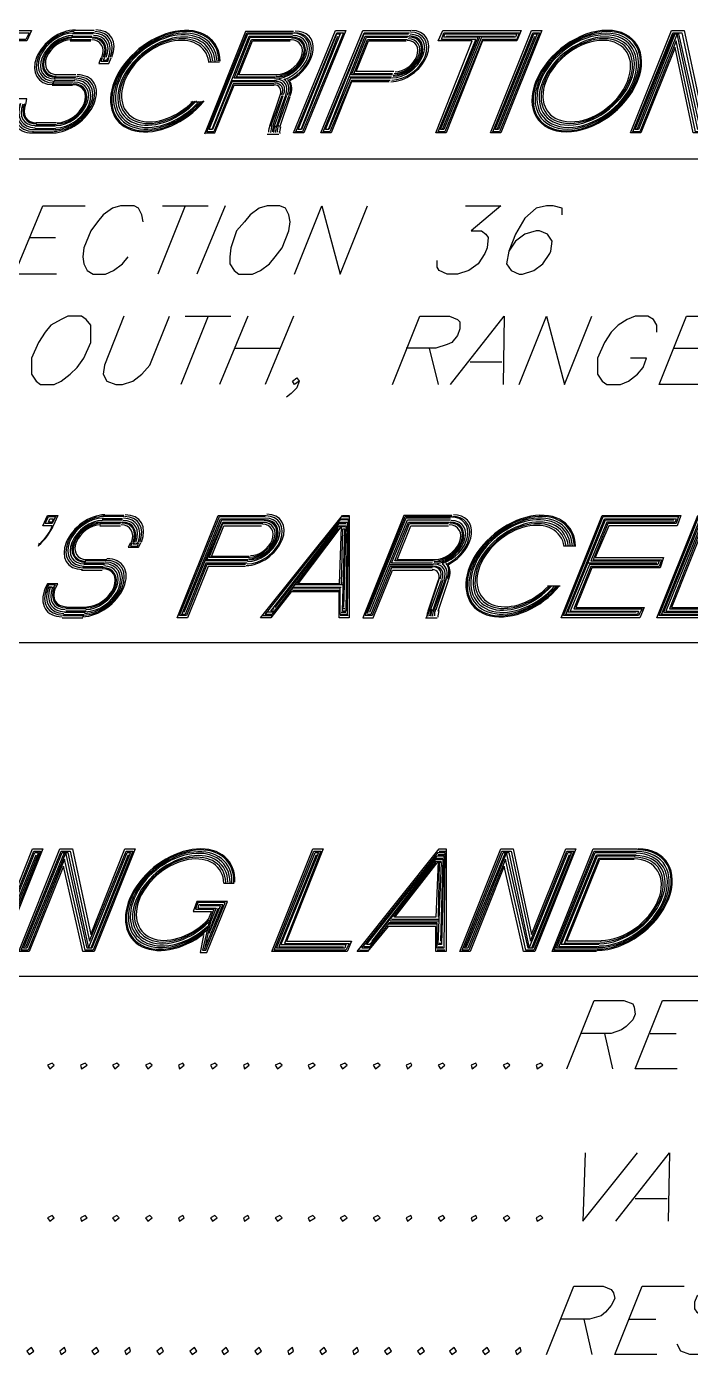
# Model space of a CAD drawing. Header units: feet. Extents: x 7 to 2308, y -319 to 1396.
# Drawn here: x 334.2 to 365.3, y 1329.2 to 1391.3 of the extents above; entities that cross this region are included whole.
import ezdxf

# ---------------------------------------------------------------- set-up
doc = ezdxf.new("R2010")
doc.units = ezdxf.units.FT
doc.header["$MEASUREMENT"] = 0
doc.layers.add('PDF_TBLKTXT', color=7, linetype='Continuous')

msp = doc.modelspace()

# ---------------------------------------------------------------- linework, layer by layer
at = {"layer": 'PDF_TBLKTXT', "lineweight": 30}
for points in [[(328.821, 1386.363), (330.794, 1391.161), (334.472, 1391.161), (334.259, 1390.681), (331.06, 1390.681), (330.474, 1389.135), (333.672, 1389.135), (333.459, 1388.655), (330.26, 1388.655), (329.514, 1386.842), (332.713, 1386.842), (332.5, 1386.363)], [(328.928, 1386.416), (330.847, 1391.054), (334.365, 1391.054), (334.205, 1390.734), (331.007, 1390.734), (330.314, 1389.081), (333.512, 1389.081), (333.406, 1388.762), (330.207, 1388.762), (329.407, 1386.736), (332.606, 1386.736), (332.446, 1386.416)], [(346.733, 1386.363), (348.706, 1391.161), (349.186, 1391.161), (347.213, 1386.363)], [(346.84, 1386.416), (348.759, 1391.054), (349.079, 1391.054), (347.16, 1386.416)], [(353.397, 1386.363), (355.103, 1390.681), (353.504, 1390.681), (353.717, 1391.161), (357.396, 1391.161), (357.182, 1390.681), (355.583, 1390.681), (353.877, 1386.363)], [(353.504, 1386.416), (355.263, 1390.734), (353.664, 1390.734), (353.77, 1391.054), (357.289, 1391.054), (357.182, 1390.734), (355.583, 1390.734), (353.824, 1386.416)], [(355.956, 1386.363), (357.875, 1391.161), (358.355, 1391.161), (356.436, 1386.363)], [(356.063, 1386.416), (357.929, 1391.054), (358.248, 1391.054), (356.383, 1386.416)], [(362.513, 1386.363), (364.433, 1391.161), (365.019, 1391.161), (365.872, 1387.162), (367.471, 1391.161), (367.951, 1391.161), (366.032, 1386.363), (365.445, 1386.363), (364.592, 1390.361), (362.993, 1386.363)], [(362.62, 1386.416), (364.486, 1391.054), (364.912, 1391.054), (365.819, 1386.842), (367.525, 1391.054), (367.844, 1391.054), (365.979, 1386.416), (365.552, 1386.416), (364.646, 1390.681), (362.94, 1386.416)], [(346.947, 1386.523), (348.759, 1391.001), (348.919, 1391.001), (347.107, 1386.523)], [(353.61, 1386.523), (355.37, 1390.841), (353.77, 1390.841), (353.824, 1391.001), (357.182, 1391.001), (357.129, 1390.841), (355.53, 1390.841), (353.77, 1386.523)], [(356.169, 1386.523), (357.982, 1391.001), (358.142, 1391.001), (356.329, 1386.523)], [(362.727, 1386.523), (364.539, 1391.001), (364.752, 1391.001), (365.765, 1386.523), (367.578, 1391.001), (367.738, 1391.001), (365.925, 1386.523), (365.659, 1386.523), (364.699, 1391.001), (362.887, 1386.523)], [(345.507, 1382.951), (345.134, 1382.844), (344.708, 1382.524), (344.441, 1382.204), (344.068, 1381.778), (343.801, 1380.978), (343.748, 1380.552), (343.748, 1380.232), (343.961, 1379.912), (344.175, 1379.752), (344.814, 1379.752), (345.187, 1379.912), (345.614, 1380.232), (345.88, 1380.552), (346.2, 1380.978), (346.52, 1381.778), (346.573, 1382.204), (346.52, 1382.524), (346.36, 1382.844), (346.094, 1382.951)], [(336.178, 1377.78), (335.858, 1377.62), (335.378, 1377.353), (335.112, 1377.033), (334.792, 1376.553), (334.472, 1375.807), (334.472, 1375.381), (334.472, 1375.061), (334.685, 1374.741), (334.898, 1374.581), (335.538, 1374.581), (335.858, 1374.741), (336.285, 1375.061), (336.604, 1375.381), (336.924, 1375.807), (337.244, 1376.553), (337.244, 1377.033), (337.244, 1377.353), (337.031, 1377.62), (336.818, 1377.78)], [(335.112, 1368.077), (335.272, 1368.397), (335.592, 1368.397), (335.432, 1368.077)], [(335.272, 1368.13), (335.325, 1368.29), (335.485, 1368.29), (335.432, 1368.13)], [(345.187, 1363.652), (349.026, 1368.45), (349.346, 1368.45), (349.346, 1363.652), (348.866, 1363.652), (348.866, 1364.878), (346.627, 1364.878), (345.667, 1363.652)], [(345.721, 1363.812), (345.401, 1363.812), (348.972, 1368.29), (349.292, 1368.29), (349.239, 1363.812), (348.919, 1363.812), (348.919, 1365.038), (346.68, 1365.038)], [(359.261, 1363.652), (361.181, 1368.45), (364.859, 1368.45), (364.699, 1367.97), (361.5, 1367.97), (360.861, 1366.478), (364.059, 1366.478), (363.899, 1365.998), (360.701, 1365.998), (359.954, 1364.132), (363.153, 1364.132), (362.94, 1363.652)], [(359.368, 1363.759), (361.234, 1368.397), (364.752, 1368.397), (364.646, 1368.077), (361.447, 1368.077), (360.754, 1366.371), (363.953, 1366.371), (363.846, 1366.051), (360.647, 1366.051), (359.848, 1364.079), (363.046, 1364.079), (362.887, 1363.759)], [(359.475, 1363.812), (361.287, 1368.29), (364.646, 1368.29), (364.592, 1368.13), (361.394, 1368.13), (360.647, 1366.318), (363.846, 1366.318), (363.793, 1366.158), (360.594, 1366.158), (359.688, 1363.972), (362.887, 1363.972), (362.833, 1363.812)], [(363.739, 1363.652), (365.659, 1368.45), (366.138, 1368.45), (364.433, 1364.132), (367.471, 1364.132), (367.258, 1363.652)], [(363.846, 1363.759), (365.712, 1368.397), (366.032, 1368.397), (364.326, 1364.079), (367.365, 1364.079), (367.205, 1363.759)], [(363.953, 1363.812), (365.765, 1368.29), (365.925, 1368.29), (364.166, 1363.972), (367.205, 1363.972), (367.151, 1363.812)], [(346.947, 1365.252), (348.972, 1367.917), (348.866, 1365.252)], [(332.606, 1348.032), (334.525, 1352.83), (335.005, 1352.83), (333.086, 1348.032)], [(332.713, 1348.086), (334.579, 1352.724), (334.898, 1352.724), (333.033, 1348.086)], [(332.819, 1348.192), (334.632, 1352.67), (334.792, 1352.67), (332.979, 1348.192)], [(333.886, 1348.032), (335.805, 1352.83), (336.391, 1352.83), (337.244, 1348.832), (338.843, 1352.83), (339.323, 1352.83), (337.404, 1348.032), (336.871, 1348.032), (335.965, 1352.031), (334.365, 1348.032)], [(333.992, 1348.086), (335.858, 1352.724), (336.285, 1352.724), (337.191, 1348.512), (338.897, 1352.724), (339.217, 1352.724), (337.351, 1348.086), (336.978, 1348.086), (336.018, 1352.351), (334.312, 1348.086)], [(334.099, 1348.192), (335.911, 1352.67), (336.178, 1352.67), (337.138, 1348.192), (338.95, 1352.67), (339.11, 1352.67), (337.297, 1348.192), (337.084, 1348.192), (336.071, 1352.67), (334.259, 1348.192)], [(345.721, 1348.032), (347.64, 1352.83), (348.119, 1352.83), (346.414, 1348.512), (349.452, 1348.512), (349.239, 1348.032)], [(345.827, 1348.086), (347.693, 1352.724), (348.013, 1352.724), (346.307, 1348.406), (349.346, 1348.406), (349.186, 1348.086)], [(345.934, 1348.192), (347.746, 1352.67), (347.906, 1352.67), (346.147, 1348.352), (349.186, 1348.352), (349.132, 1348.192)], [(349.719, 1348.032), (353.557, 1352.83), (353.877, 1352.83), (353.877, 1348.032), (353.397, 1348.032), (353.397, 1349.205), (351.158, 1349.205), (350.199, 1348.032)], [(350.252, 1348.192), (349.932, 1348.192), (353.504, 1352.67), (353.824, 1352.67), (353.77, 1348.192), (353.451, 1348.192), (353.451, 1349.365), (351.211, 1349.365)], [(354.517, 1348.032), (356.436, 1352.83), (357.022, 1352.83), (357.875, 1348.832), (359.475, 1352.83), (359.954, 1352.83), (358.035, 1348.032), (357.502, 1348.032), (356.596, 1352.031), (354.997, 1348.032)], [(354.623, 1348.086), (356.489, 1352.724), (356.916, 1352.724), (357.822, 1348.512), (359.528, 1352.724), (359.848, 1352.724), (357.982, 1348.086), (357.609, 1348.086), (356.649, 1352.351), (354.943, 1348.086)], [(354.73, 1348.192), (356.543, 1352.67), (356.809, 1352.67), (357.769, 1348.192), (359.581, 1352.67), (359.741, 1352.67), (357.929, 1348.192), (357.715, 1348.192), (356.702, 1352.67), (354.89, 1348.192)], [(351.478, 1349.632), (353.504, 1352.244), (353.397, 1349.632)], [(343.535, 1350.325), (342.255, 1350.325), (342.149, 1350.005), (343.002, 1350.005), (342.788, 1349.418), (342.469, 1348.086), (342.629, 1348.086)], [(343.428, 1350.218), (342.309, 1350.218), (342.255, 1350.058), (343.108, 1350.058), (342.842, 1349.418), (342.575, 1348.139)], [(335.432, 1342.808), (335.218, 1342.701), (335.325, 1342.541), (335.538, 1342.701)], [(336.978, 1342.808), (336.764, 1342.701), (336.818, 1342.541), (337.084, 1342.701)], [(338.47, 1342.808), (338.257, 1342.701), (338.364, 1342.541), (338.577, 1342.701)], [(340.016, 1342.808), (339.803, 1342.701), (339.91, 1342.541), (340.123, 1342.701)], [(341.562, 1342.808), (341.349, 1342.701), (341.402, 1342.541), (341.616, 1342.701)], [(343.055, 1342.808), (342.842, 1342.701), (342.948, 1342.541), (343.162, 1342.701)], [(344.601, 1342.808), (344.388, 1342.701), (344.441, 1342.541), (344.654, 1342.701)], [(346.094, 1342.808), (345.88, 1342.701), (345.987, 1342.541), (346.2, 1342.701)], [(347.64, 1342.808), (347.426, 1342.701), (347.48, 1342.541), (347.746, 1342.701)], [(349.132, 1342.808), (348.919, 1342.701), (349.026, 1342.541), (349.239, 1342.701)], [(350.678, 1342.808), (350.465, 1342.701), (350.572, 1342.541), (350.785, 1342.701)], [(352.224, 1342.808), (352.011, 1342.701), (352.064, 1342.541), (352.278, 1342.701)], [(353.717, 1342.808), (353.504, 1342.701), (353.61, 1342.541), (353.824, 1342.701)], [(355.263, 1342.808), (355.05, 1342.701), (355.103, 1342.541), (355.316, 1342.701)], [(356.756, 1342.808), (356.543, 1342.701), (356.649, 1342.541), (356.862, 1342.701)], [(358.302, 1342.808), (358.089, 1342.701), (358.142, 1342.541), (358.408, 1342.701)], [(335.432, 1335.664), (335.218, 1335.558), (335.325, 1335.398), (335.538, 1335.558)], [(336.978, 1335.664), (336.764, 1335.558), (336.818, 1335.398), (337.084, 1335.558)], [(338.47, 1335.664), (338.257, 1335.558), (338.364, 1335.398), (338.577, 1335.558)], [(340.016, 1335.664), (339.803, 1335.558), (339.91, 1335.398), (340.123, 1335.558)], [(341.562, 1335.664), (341.349, 1335.558), (341.402, 1335.398), (341.616, 1335.558)], [(343.055, 1335.664), (342.842, 1335.558), (342.948, 1335.398), (343.162, 1335.558)], [(344.601, 1335.664), (344.388, 1335.558), (344.441, 1335.398), (344.654, 1335.558)], [(346.094, 1335.664), (345.88, 1335.558), (345.987, 1335.398), (346.2, 1335.558)], [(347.64, 1335.664), (347.426, 1335.558), (347.48, 1335.398), (347.746, 1335.558)], [(349.132, 1335.664), (348.919, 1335.558), (349.026, 1335.398), (349.239, 1335.558)], [(350.678, 1335.664), (350.465, 1335.558), (350.572, 1335.398), (350.785, 1335.558)], [(352.224, 1335.664), (352.011, 1335.558), (352.064, 1335.398), (352.278, 1335.558)], [(353.717, 1335.664), (353.504, 1335.558), (353.61, 1335.398), (353.824, 1335.558)], [(355.263, 1335.664), (355.05, 1335.558), (355.103, 1335.398), (355.316, 1335.558)], [(356.756, 1335.664), (356.543, 1335.558), (356.649, 1335.398), (356.862, 1335.558)], [(358.302, 1335.664), (358.089, 1335.558), (358.142, 1335.398), (358.408, 1335.558)], [(334.472, 1329.48), (334.259, 1329.32), (334.365, 1329.16), (334.579, 1329.32)], [(336.018, 1329.48), (335.805, 1329.32), (335.858, 1329.16), (336.071, 1329.32)], [(337.511, 1329.48), (337.297, 1329.32), (337.404, 1329.16), (337.617, 1329.32)], [(339.057, 1329.48), (338.843, 1329.32), (338.897, 1329.16), (339.11, 1329.32)], [(340.549, 1329.48), (340.336, 1329.32), (340.443, 1329.16), (340.656, 1329.32)], [(342.095, 1329.48), (341.882, 1329.32), (341.989, 1329.16), (342.202, 1329.32)], [(343.588, 1329.48), (343.375, 1329.32), (343.481, 1329.16), (343.695, 1329.32)], [(345.134, 1329.48), (344.921, 1329.32), (345.027, 1329.16), (345.241, 1329.32)], [(346.68, 1329.48), (346.467, 1329.32), (346.52, 1329.16), (346.733, 1329.32)], [(348.173, 1329.48), (347.96, 1329.32), (348.066, 1329.16), (348.279, 1329.32)], [(349.719, 1329.48), (349.506, 1329.32), (349.559, 1329.16), (349.772, 1329.32)], [(351.211, 1329.48), (350.998, 1329.32), (351.105, 1329.16), (351.318, 1329.32)], [(352.758, 1329.48), (352.544, 1329.32), (352.651, 1329.16), (352.864, 1329.32)], [(354.25, 1329.48), (354.037, 1329.32), (354.144, 1329.16), (354.357, 1329.32)], [(355.796, 1329.48), (355.583, 1329.32), (355.69, 1329.16), (355.903, 1329.32)], [(357.342, 1329.48), (357.129, 1329.32), (357.182, 1329.16), (357.396, 1329.32)]]:
    msp.add_lwpolyline(points, close=True, dxfattribs=at)
for points in [[(337.404, 1391.161), (336.444, 1391.161)], [(337.404, 1391.054), (336.444, 1391.054)], [(346.733, 1391.107), (344.494, 1391.107), (342.575, 1386.309)], [(345.827, 1388.655), (343.908, 1388.655), (343.002, 1386.416), (342.682, 1386.416), (344.548, 1391.054), (346.733, 1391.054)], [(351.211, 1388.762), (349.452, 1388.762), (348.493, 1386.363), (348.013, 1386.363), (349.985, 1391.161), (352.224, 1391.161)], [(351.265, 1388.815), (349.452, 1388.815), (348.439, 1386.416), (348.119, 1386.416), (350.039, 1391.054), (352.171, 1391.054)], [(336.285, 1390.734), (337.244, 1390.734)], [(336.285, 1390.681), (337.244, 1390.681)], [(336.338, 1390.894), (337.297, 1390.894)], [(336.338, 1390.841), (337.297, 1390.841)], [(337.351, 1391.001), (336.391, 1391.001)], [(345.88, 1388.762), (343.855, 1388.762), (342.948, 1386.523), (342.788, 1386.523), (344.601, 1391.001), (346.68, 1391.001)], [(342.948, 1386.576), (344.654, 1390.894), (346.68, 1390.894)], [(345.88, 1388.922), (343.961, 1388.922), (344.708, 1390.841), (346.627, 1390.841)], [(345.88, 1388.975), (344.068, 1388.975), (344.761, 1390.734), (346.627, 1390.734)], [(345.934, 1389.081), (344.175, 1389.081), (344.814, 1390.681), (346.573, 1390.681)], [(347.107, 1386.576), (348.813, 1390.894)], [(351.318, 1388.922), (349.399, 1388.922), (348.386, 1386.523), (348.226, 1386.523), (350.039, 1391.001), (352.118, 1391.001)], [(348.386, 1386.576), (350.092, 1390.894), (352.118, 1390.894)], [(351.371, 1389.081), (349.452, 1389.081), (350.145, 1390.841), (352.064, 1390.841)], [(351.371, 1389.135), (349.559, 1389.135), (350.199, 1390.734), (352.064, 1390.734)], [(351.425, 1389.241), (349.665, 1389.241), (350.252, 1390.681), (352.011, 1390.681)], [(353.717, 1386.576), (355.476, 1390.894)], [(353.877, 1390.894), (357.076, 1390.894)], [(356.276, 1386.576), (358.035, 1390.894)], [(362.833, 1386.576), (364.592, 1391.001)], [(337.724, 1389.881), (337.617, 1389.615), (338.097, 1389.615), (338.204, 1389.881)], [(337.777, 1389.881), (337.724, 1389.721), (338.044, 1389.721), (338.097, 1389.881)], [(337.884, 1389.881), (337.831, 1389.774), (337.99, 1389.774), (338.044, 1389.881)], [(343.268, 1389.668), (342.735, 1389.668)], [(335.432, 1388.655), (336.391, 1388.655)], [(335.432, 1388.602), (336.391, 1388.602)], [(335.485, 1388.762), (336.444, 1388.762)], [(336.498, 1388.922), (335.538, 1388.922)], [(336.498, 1388.815), (335.538, 1388.815)], [(336.551, 1389.081), (335.592, 1389.081)], [(336.551, 1388.975), (335.592, 1388.975)], [(342.575, 1386.363), (343.055, 1386.363), (343.961, 1388.602), (345.827, 1388.602)], [(343.855, 1388.815), (345.827, 1388.815), (345.934, 1388.815)], [(351.318, 1388.975), (349.346, 1388.975)], [(334.205, 1387.695), (334.259, 1387.962), (333.779, 1387.962), (333.726, 1387.695)], [(346.094, 1388.122), (345.614, 1386.682)], [(345.667, 1386.682), (346.2, 1388.122)], [(345.774, 1386.682), (346.254, 1388.122)], [(346.36, 1388.122), (345.827, 1386.682)], [(346.414, 1388.122), (345.934, 1386.682)], [(346.52, 1388.122), (345.987, 1386.682)], [(346.094, 1386.629), (346.573, 1388.069)], [(342.522, 1387.802), (341.935, 1387.802)], [(335.592, 1386.682), (334.632, 1386.682)], [(335.645, 1386.842), (334.685, 1386.842)], [(335.645, 1386.736), (334.685, 1386.736)], [(334.525, 1386.416), (335.485, 1386.416)], [(334.525, 1386.363), (335.485, 1386.363)], [(334.579, 1386.523), (335.538, 1386.523)], [(334.632, 1386.576), (335.592, 1386.576)], [(345.507, 1386.309), (346.04, 1386.309)], [(366.778, 1385.136), (297.368, 1385.136)], [(335.645, 1379.752), (333.672, 1379.752), (335.005, 1382.951), (336.978, 1382.951)], [(339.696, 1382.204), (339.643, 1382.524), (339.483, 1382.844), (339.27, 1382.951), (338.63, 1382.951), (338.257, 1382.844), (337.831, 1382.524), (337.564, 1382.204), (337.244, 1381.778), (336.924, 1380.978), (336.871, 1380.552), (336.924, 1380.232), (337.084, 1379.912), (337.351, 1379.752), (337.937, 1379.752), (338.31, 1379.912), (338.737, 1380.232), (339.003, 1380.552)], [(341.669, 1382.951), (340.389, 1379.752)], [(340.603, 1382.951), (342.735, 1382.951)], [(343.535, 1382.951), (342.202, 1379.752)], [(346.787, 1379.752), (348.066, 1382.951), (348.919, 1379.752), (350.199, 1382.951)], [(354.783, 1382.951), (356.436, 1382.951), (355.05, 1381.778), (355.53, 1381.778), (355.743, 1381.618), (355.85, 1381.458), (355.796, 1380.978), (355.69, 1380.712), (355.37, 1380.232), (354.943, 1379.912), (354.41, 1379.752), (353.93, 1379.752), (353.557, 1379.912), (353.451, 1380.072), (353.451, 1380.392)], [(359.315, 1382.524), (359.315, 1382.844), (358.888, 1382.951), (358.568, 1382.951), (358.089, 1382.844), (357.555, 1382.364), (357.129, 1381.618), (356.809, 1380.818), (356.702, 1380.232), (356.916, 1379.912), (357.289, 1379.752), (357.449, 1379.752), (357.982, 1379.912), (358.408, 1380.232), (358.728, 1380.712), (358.782, 1380.818), (358.835, 1381.298), (358.622, 1381.618), (358.248, 1381.778), (358.089, 1381.778), (357.555, 1381.618), (357.129, 1381.298), (356.809, 1380.818)], [(334.365, 1381.458), (335.592, 1381.458)], [(338.79, 1377.78), (337.884, 1375.487), (337.831, 1375.061), (337.99, 1374.741), (338.417, 1374.581), (338.737, 1374.581), (339.217, 1374.741), (339.643, 1375.061), (340.016, 1375.487), (340.923, 1377.78)], [(342.735, 1377.78), (341.456, 1374.581)], [(341.669, 1377.78), (343.801, 1377.78)], [(344.601, 1377.78), (343.268, 1374.581)], [(346.733, 1377.78), (345.401, 1374.581)], [(351.371, 1374.581), (352.651, 1377.78), (354.037, 1377.78), (354.41, 1377.62), (354.517, 1377.513), (354.517, 1377.193), (354.41, 1376.873), (354.144, 1376.553), (353.93, 1376.447), (353.397, 1376.287), (352.011, 1376.287)], [(354.09, 1374.581), (356.596, 1377.78), (356.543, 1374.581)], [(357.289, 1374.581), (358.568, 1377.78), (359.421, 1374.581), (360.701, 1377.78)], [(363.739, 1377.033), (363.739, 1377.353), (363.58, 1377.62), (363.313, 1377.78), (362.727, 1377.78), (362.353, 1377.62), (361.927, 1377.353), (361.607, 1377.033), (361.287, 1376.553), (360.967, 1375.807), (360.967, 1375.381), (360.967, 1375.061), (361.181, 1374.741), (361.394, 1374.581), (362.034, 1374.581), (362.407, 1374.741), (362.833, 1375.061), (363.1, 1375.381), (363.26, 1375.807), (362.513, 1375.807)], [(365.819, 1374.581), (363.846, 1374.581), (365.126, 1377.78), (367.098, 1377.78)], [(343.961, 1376.287), (346.094, 1376.287)], [(353.077, 1376.287), (353.504, 1374.581)], [(364.539, 1376.287), (365.765, 1376.287)], [(354.997, 1375.647), (356.489, 1375.647)], [(347, 1374.741), (346.787, 1374.581), (346.68, 1374.741), (346.893, 1374.901), (347, 1374.741), (346.893, 1374.421), (346.627, 1374.155), (346.414, 1373.995)], [(335.432, 1367.97), (335.005, 1367.97), (335.218, 1368.45), (335.698, 1368.45), (335.485, 1367.97)], [(337.671, 1368.077), (338.63, 1368.077)], [(337.724, 1368.13), (338.684, 1368.13)], [(338.737, 1368.29), (337.777, 1368.29)], [(337.777, 1368.237), (338.737, 1368.237)], [(338.79, 1368.45), (337.831, 1368.45)], [(338.79, 1368.397), (337.831, 1368.397)], [(344.494, 1366.051), (342.735, 1366.051), (341.776, 1363.652), (341.296, 1363.652), (343.215, 1368.45), (345.454, 1368.45)], [(344.494, 1366.158), (342.682, 1366.158), (341.722, 1363.759), (341.402, 1363.759), (343.268, 1368.397), (345.401, 1368.397)], [(344.548, 1366.211), (342.629, 1366.211), (341.669, 1363.812), (341.509, 1363.812), (343.322, 1368.29), (345.401, 1368.29)], [(341.616, 1363.919), (343.375, 1368.237), (345.347, 1368.237)], [(344.601, 1366.371), (342.682, 1366.371), (343.428, 1368.13), (345.347, 1368.13)], [(344.654, 1366.478), (342.788, 1366.478), (343.428, 1368.077), (345.294, 1368.077)], [(346.893, 1365.252), (348.866, 1367.811), (348.813, 1367.811), (345.827, 1363.972), (345.667, 1363.972), (348.919, 1368.13), (349.239, 1368.13), (349.186, 1363.972), (349.026, 1363.972), (349.132, 1367.811), (349.026, 1367.811), (348.972, 1365.252)], [(348.866, 1368.077), (349.186, 1368.077)], [(349.292, 1368.237), (348.972, 1368.237)], [(349.026, 1368.397), (349.346, 1368.397)], [(354.144, 1368.45), (351.905, 1368.45), (349.985, 1363.652), (350.465, 1363.652), (351.371, 1365.891), (353.237, 1365.891)], [(353.237, 1365.998), (351.318, 1365.998), (350.412, 1363.759), (350.092, 1363.759), (351.958, 1368.397), (354.144, 1368.397)], [(350.199, 1363.866), (352.011, 1368.344), (354.09, 1368.344)], [(350.305, 1363.919), (352.064, 1368.237), (354.09, 1368.237)], [(353.237, 1366.211), (351.318, 1366.211), (352.118, 1368.13), (354.037, 1368.13)], [(353.291, 1366.318), (351.478, 1366.318), (352.171, 1368.077), (353.984, 1368.077)], [(362.78, 1363.919), (359.581, 1363.919), (361.34, 1368.237), (364.539, 1368.237)], [(365.819, 1368.237), (364.059, 1363.919), (367.098, 1363.919)], [(337.671, 1367.97), (338.63, 1367.97)], [(344.654, 1366.531), (342.895, 1366.531), (343.481, 1367.97), (345.241, 1367.97)], [(345.88, 1364.132), (348.866, 1367.97), (349.186, 1367.97), (349.079, 1364.132)], [(349.132, 1367.917), (348.813, 1367.917)], [(353.344, 1366.371), (351.585, 1366.371), (352.224, 1367.97), (353.984, 1367.97)], [(334.792, 1367.011), (334.845, 1367.171)], [(339.11, 1367.171), (339.003, 1366.958), (339.483, 1366.958), (339.59, 1367.171)], [(339.163, 1367.171), (339.11, 1367.011), (339.43, 1367.011), (339.483, 1367.171)], [(339.27, 1367.171), (339.217, 1367.118), (339.377, 1367.118), (339.43, 1367.171)], [(359.954, 1367.011), (359.368, 1367.011)], [(337.884, 1366.211), (336.924, 1366.211)], [(337.884, 1366.158), (336.924, 1366.158)], [(337.937, 1366.318), (336.978, 1366.318)], [(337.99, 1366.371), (337.031, 1366.371)], [(344.601, 1366.318), (342.575, 1366.318)], [(351.211, 1366.158), (353.237, 1366.158), (353.291, 1366.158)], [(363.739, 1366.211), (360.541, 1366.211)], [(336.818, 1365.891), (337.777, 1365.891)], [(336.871, 1366.051), (337.831, 1366.051)], [(336.871, 1365.998), (337.831, 1365.998)], [(353.291, 1366.051), (351.265, 1366.051), (350.359, 1363.812), (350.199, 1363.812)], [(335.592, 1365.038), (335.698, 1365.252), (335.218, 1365.252), (335.112, 1365.038)], [(335.485, 1365.038), (335.592, 1365.198), (335.272, 1365.198), (335.165, 1365.038)], [(335.432, 1365.038), (335.432, 1365.092), (335.272, 1365.092), (335.272, 1365.038)], [(348.919, 1364.932), (346.68, 1364.932)], [(346.733, 1365.092), (348.972, 1365.092)], [(349.026, 1365.198), (346.787, 1365.198)], [(353.504, 1365.412), (353.024, 1363.972)], [(353.077, 1364.026), (353.557, 1365.465)], [(353.131, 1363.972), (353.664, 1365.412)], [(353.717, 1365.412), (353.237, 1363.972)], [(353.824, 1365.412), (353.291, 1363.972)], [(353.877, 1365.465), (353.397, 1364.026)], [(353.504, 1363.972), (353.984, 1365.412)], [(359.208, 1365.145), (358.622, 1365.145)], [(335.965, 1363.812), (336.924, 1363.812)], [(335.965, 1363.759), (336.924, 1363.759)], [(336.018, 1363.919), (336.978, 1363.919)], [(337.031, 1364.079), (336.071, 1364.079)], [(337.031, 1363.972), (336.071, 1363.972)], [(337.084, 1364.132), (336.125, 1364.132)], [(345.294, 1363.759), (345.721, 1363.759)], [(345.774, 1363.919), (345.507, 1363.919)], [(345.774, 1364.079), (345.827, 1364.079)], [(349.292, 1363.759), (348.919, 1363.759)], [(348.972, 1363.919), (349.186, 1363.919)], [(349.132, 1364.079), (349.026, 1364.079)], [(335.911, 1363.652), (336.871, 1363.652)], [(352.917, 1363.652), (353.451, 1363.652)], [(380.905, 1362.48), (297.368, 1362.48)], [(332.926, 1348.246), (334.685, 1352.564)], [(334.205, 1348.246), (336.018, 1352.67)], [(339.003, 1352.564), (337.244, 1348.192)], [(347.8, 1352.564), (346.04, 1348.246), (349.079, 1348.246)], [(351.425, 1349.632), (353.397, 1352.191), (353.344, 1352.191), (350.305, 1348.352), (350.145, 1348.352), (353.451, 1352.51), (353.77, 1352.51), (353.664, 1348.352), (353.504, 1348.352), (353.664, 1352.191), (353.557, 1352.191), (353.504, 1349.632)], [(353.824, 1352.564), (353.504, 1352.564)], [(353.557, 1352.724), (353.877, 1352.724)], [(354.837, 1348.246), (356.649, 1352.67)], [(359.635, 1352.564), (357.875, 1348.192)], [(360.914, 1348.032), (358.835, 1348.032), (360.754, 1352.83), (362.833, 1352.83)], [(360.967, 1348.086), (358.942, 1348.086), (360.807, 1352.724), (362.833, 1352.724)], [(360.967, 1348.192), (359.048, 1348.192), (360.861, 1352.67), (362.78, 1352.67)], [(361.021, 1348.246), (359.155, 1348.246), (360.914, 1352.564), (362.78, 1352.564)], [(361.021, 1348.352), (359.261, 1348.352), (360.967, 1352.51), (362.727, 1352.51)], [(350.412, 1348.512), (353.397, 1352.351), (353.717, 1352.351), (353.61, 1348.512)], [(353.664, 1352.244), (353.344, 1352.244)], [(353.397, 1352.404), (353.717, 1352.404)], [(361.074, 1348.406), (359.421, 1348.406), (361.021, 1352.404), (362.673, 1352.404)], [(361.127, 1348.512), (359.528, 1348.512), (361.074, 1352.351), (362.673, 1352.351)], [(343.481, 1351.231), (343.961, 1351.231)], [(342.522, 1348.779), (342.362, 1347.979), (342.682, 1347.979), (343.641, 1350.378), (342.202, 1350.378), (342.042, 1349.898), (342.895, 1349.898), (342.735, 1349.525)], [(343.215, 1350.058), (342.948, 1349.418), (342.788, 1348.885), (343.322, 1350.165), (342.362, 1350.165)], [(351.265, 1349.472), (353.504, 1349.472)], [(353.557, 1349.525), (351.318, 1349.525)], [(353.451, 1349.312), (351.211, 1349.312)], [(350.305, 1348.246), (350.039, 1348.246)], [(350.305, 1348.406), (350.359, 1348.406)], [(353.504, 1348.246), (353.717, 1348.246)], [(353.664, 1348.406), (353.557, 1348.406)], [(349.825, 1348.086), (350.252, 1348.086)], [(353.824, 1348.086), (353.451, 1348.086)], [(380.959, 1346.86), (297.368, 1346.86)], [(359.528, 1342.541), (360.807, 1345.74), (362.193, 1345.74), (362.62, 1345.58), (362.673, 1345.42), (362.727, 1345.1), (362.62, 1344.834), (362.3, 1344.514), (362.087, 1344.354), (361.607, 1344.194), (360.221, 1344.194)], [(364.699, 1342.541), (362.727, 1342.541), (364.006, 1345.74), (366.032, 1345.74)], [(361.287, 1344.194), (361.66, 1342.541)], [(363.42, 1344.194), (364.646, 1344.194)], [(360.381, 1338.596), (360.274, 1335.398), (362.833, 1338.596)], [(361.82, 1335.398), (364.326, 1338.596), (364.273, 1335.398)], [(362.727, 1336.464), (364.219, 1336.464)], [(358.568, 1329.16), (359.848, 1332.359), (361.234, 1332.359), (361.607, 1332.199), (361.714, 1332.039), (361.767, 1331.773), (361.607, 1331.453), (361.34, 1331.133), (361.127, 1330.973), (360.594, 1330.813), (359.261, 1330.813)], [(363.739, 1329.16), (361.767, 1329.16), (363.046, 1332.359), (365.019, 1332.359)], [(367.738, 1331.879), (367.578, 1332.199), (367.151, 1332.359), (366.565, 1332.359), (366.032, 1332.199), (365.605, 1331.879), (365.499, 1331.613), (365.499, 1331.293), (365.605, 1331.133), (365.872, 1330.973), (366.672, 1330.706), (366.885, 1330.546), (366.991, 1330.387), (366.991, 1330.067), (366.831, 1329.64), (366.405, 1329.32), (365.872, 1329.16), (365.285, 1329.16), (364.859, 1329.32), (364.699, 1329.64)], [(360.328, 1330.813), (360.701, 1329.16)], [(362.46, 1330.813), (363.686, 1330.813)]]:
    msp.add_lwpolyline(points, dxfattribs=at)
for centre, radius, start, end in [((346.733, 1386.283), 1.182, 158.15915, 174.63528), ((346.733, 1386.283), 1.077, 157.11605, 174.44913), ((346.721, 1386.341), 0.975, 157.59996, 176.17467), ((354.143, 1363.573), 1.182, 158.15915, 174.63528), ((354.09, 1363.626), 1.077, 157.11605, 174.44913), ((354.078, 1363.684), 0.975, 157.59996, 176.17467)]:
    msp.add_arc(centre, radius, start, end, dxfattribs=at)
for points in [[(336.517, 1391.188), (335.81, 1391.184), (335.001, 1390.607), (334.711, 1389.9)], [(336.474, 1391.11), (335.81, 1391.111), (335.056, 1390.575), (334.789, 1389.911)], [(336.432, 1391.031), (335.811, 1391.039), (335.111, 1390.542), (334.868, 1389.922)], [(338.074, 1389.894), (338.318, 1390.514), (338.012, 1391.024), (337.391, 1391.031)], [(338.153, 1389.905), (338.419, 1390.569), (338.097, 1391.108), (337.434, 1391.11)], [(338.231, 1389.916), (338.521, 1390.623), (338.183, 1391.192), (337.476, 1391.188)], [(341.203, 1391.118), (340.004, 1390.893), (338.815, 1389.919), (338.358, 1388.789)], [(341.181, 1391.061), (340.014, 1390.828), (338.859, 1389.876), (338.411, 1388.778)], [(343.064, 1389.728), (342.983, 1390.638), (342.165, 1391.126), (341.091, 1390.904)], [(343.156, 1389.737), (343.096, 1390.692), (342.256, 1391.21), (341.135, 1390.982)], [(343.247, 1389.743), (343.21, 1390.744), (342.349, 1391.294), (341.181, 1391.061)], [(343.3, 1389.717), (343.278, 1390.757), (342.402, 1391.343), (341.203, 1391.118)], [(347.467, 1390.109), (347.571, 1390.638), (347.258, 1391.025), (346.721, 1391.031)], [(347.566, 1390.163), (347.636, 1390.688), (347.307, 1391.055), (346.763, 1391.056)], [(347.659, 1390.247), (347.71, 1390.779), (347.364, 1391.138), (346.806, 1391.135)], [(352.895, 1389.947), (353.138, 1390.568), (352.832, 1391.077), (352.212, 1391.085)], [(352.973, 1389.958), (353.24, 1390.622), (352.918, 1391.161), (352.254, 1391.163)], [(361.421, 1391.166), (360.108, 1391.166), (358.614, 1390.102), (358.083, 1388.789)], [(361.411, 1391.114), (360.126, 1391.108), (358.66, 1390.063), (358.136, 1388.778)], [(361.368, 1391.035), (360.127, 1391.036), (358.715, 1390.03), (358.214, 1388.789)], [(362.708, 1388.787), (363.209, 1390.028), (362.609, 1391.035), (361.368, 1391.035)], [(362.786, 1388.798), (363.311, 1390.082), (362.695, 1391.119), (361.411, 1391.114)], [(362.838, 1388.788), (363.369, 1390.101), (362.734, 1391.165), (361.421, 1391.166)], [(336.411, 1390.927), (335.848, 1390.923), (335.204, 1390.463), (334.972, 1389.9)], [(336.368, 1390.848), (335.849, 1390.85), (335.259, 1390.431), (335.051, 1389.911)], [(336.357, 1390.796), (335.867, 1390.792), (335.305, 1390.391), (335.103, 1389.901)], [(336.315, 1390.718), (335.868, 1390.72), (335.36, 1390.359), (335.181, 1389.912)], [(337.761, 1389.904), (337.94, 1390.351), (337.722, 1390.716), (337.275, 1390.718)], [(337.839, 1389.915), (338.041, 1390.405), (337.808, 1390.8), (337.317, 1390.796)], [(337.891, 1389.904), (338.1, 1390.424), (337.847, 1390.846), (337.328, 1390.848)], [(337.97, 1389.915), (338.201, 1390.478), (337.933, 1390.931), (337.37, 1390.927)], [(341.135, 1390.982), (340.015, 1390.754), (338.914, 1389.843), (338.489, 1388.789)], [(341.091, 1390.904), (340.016, 1390.682), (338.97, 1389.81), (338.567, 1388.8)], [(341.074, 1390.793), (340.055, 1390.566), (339.062, 1389.733), (338.672, 1388.779)], [(341.033, 1390.715), (340.059, 1390.495), (339.118, 1389.701), (338.75, 1388.79)], [(340.993, 1390.638), (340.065, 1390.426), (339.175, 1389.67), (338.829, 1388.801)], [(342.772, 1389.702), (342.653, 1390.465), (341.921, 1390.85), (340.993, 1390.638)], [(342.865, 1389.719), (342.762, 1390.524), (342.006, 1390.935), (341.033, 1390.715)], [(342.958, 1389.734), (342.872, 1390.582), (342.093, 1391.02), (341.074, 1390.793)], [(347.09, 1389.904), (347.269, 1390.351), (347.051, 1390.716), (346.604, 1390.718)], [(347.169, 1389.915), (347.371, 1390.405), (347.137, 1390.8), (346.646, 1390.796)], [(347.221, 1389.904), (347.429, 1390.424), (347.176, 1390.846), (346.657, 1390.848)], [(347.299, 1389.915), (347.531, 1390.478), (347.262, 1390.931), (346.699, 1390.927)], [(352.503, 1389.947), (352.658, 1390.351), (352.456, 1390.685), (352.052, 1390.693)], [(352.581, 1389.957), (352.76, 1390.405), (352.542, 1390.769), (352.095, 1390.771)], [(352.66, 1389.968), (352.862, 1390.459), (352.628, 1390.853), (352.137, 1390.849)], [(352.712, 1389.958), (352.92, 1390.477), (352.667, 1390.9), (352.148, 1390.902)], [(352.79, 1389.968), (353.022, 1390.531), (352.753, 1390.984), (352.19, 1390.98)], [(361.326, 1390.957), (360.128, 1390.963), (358.77, 1389.998), (358.292, 1388.8)], [(361.305, 1390.852), (360.165, 1390.847), (358.863, 1389.919), (358.397, 1388.779)], [(361.262, 1390.774), (360.165, 1390.775), (358.918, 1389.886), (358.475, 1388.79)], [(361.22, 1390.696), (360.166, 1390.702), (358.973, 1389.854), (358.554, 1388.801)], [(362.368, 1388.776), (362.787, 1389.829), (362.273, 1390.689), (361.22, 1390.696)], [(362.447, 1388.787), (362.889, 1389.883), (362.359, 1390.773), (361.262, 1390.774)], [(362.525, 1388.798), (362.991, 1389.938), (362.444, 1390.857), (361.305, 1390.852)], [(362.629, 1388.776), (363.107, 1389.974), (362.523, 1390.95), (361.326, 1390.957)], [(334.711, 1389.9), (334.421, 1389.193), (334.759, 1388.623), (335.466, 1388.628)], [(334.789, 1389.911), (334.523, 1389.247), (334.845, 1388.708), (335.509, 1388.706)], [(334.868, 1389.922), (334.625, 1389.301), (334.931, 1388.792), (335.551, 1388.784)], [(334.972, 1389.9), (334.741, 1389.338), (335.009, 1388.885), (335.572, 1388.889)], [(335.051, 1389.911), (334.843, 1389.392), (335.095, 1388.969), (335.615, 1388.967)], [(335.103, 1389.901), (334.901, 1389.41), (335.135, 1389.016), (335.625, 1389.019)], [(335.181, 1389.912), (335.003, 1389.464), (335.22, 1389.1), (335.668, 1389.098)], [(345.861, 1388.889), (346.424, 1388.893), (347.068, 1389.352), (347.299, 1389.915)], [(345.904, 1388.967), (346.423, 1388.965), (347.013, 1389.385), (347.221, 1389.904)], [(345.914, 1389.019), (346.405, 1389.023), (346.966, 1389.424), (347.169, 1389.915)], [(345.957, 1389.098), (346.404, 1389.096), (346.911, 1389.457), (347.09, 1389.904)], [(346.293, 1388.861), (346.871, 1389.056), (347.363, 1389.579), (347.467, 1390.109)], [(346.463, 1388.812), (347.043, 1389.083), (347.496, 1389.637), (347.566, 1390.163)], [(346.584, 1388.81), (347.174, 1389.134), (347.609, 1389.715), (347.659, 1390.247)], [(351.288, 1388.759), (351.952, 1388.758), (352.706, 1389.294), (352.973, 1389.958)], [(351.331, 1388.838), (351.951, 1388.83), (352.652, 1389.327), (352.895, 1389.947)], [(351.352, 1388.942), (351.915, 1388.946), (352.559, 1389.406), (352.79, 1389.968)], [(351.395, 1389.021), (351.914, 1389.019), (352.504, 1389.438), (352.712, 1389.958)], [(351.405, 1389.073), (351.896, 1389.077), (352.457, 1389.478), (352.66, 1389.968)], [(351.448, 1389.151), (351.895, 1389.149), (352.402, 1389.51), (352.581, 1389.957)], [(351.49, 1389.23), (351.894, 1389.221), (352.348, 1389.542), (352.503, 1389.947)], [(336.933, 1387.729), (337.135, 1388.22), (336.901, 1388.614), (336.411, 1388.61)], [(336.985, 1387.719), (337.193, 1388.238), (336.941, 1388.661), (336.421, 1388.663)], [(337.064, 1387.729), (337.295, 1388.292), (337.027, 1388.745), (336.464, 1388.741)], [(337.168, 1387.708), (337.411, 1388.329), (337.105, 1388.838), (336.485, 1388.845)], [(337.246, 1387.719), (337.513, 1388.383), (337.191, 1388.922), (336.527, 1388.924)], [(337.325, 1387.73), (337.615, 1388.437), (337.277, 1389.007), (336.57, 1389.002)], [(337.403, 1387.741), (337.717, 1388.491), (337.363, 1389.091), (336.612, 1389.081)], [(338.358, 1388.789), (337.902, 1387.659), (338.304, 1386.684), (339.321, 1386.459)], [(338.411, 1388.778), (337.962, 1387.68), (338.343, 1386.735), (339.324, 1386.512)], [(338.489, 1388.789), (338.064, 1387.736), (338.427, 1386.823), (339.364, 1386.595)], [(338.567, 1388.8), (338.165, 1387.79), (338.512, 1386.91), (339.406, 1386.678)], [(338.672, 1388.779), (338.282, 1387.825), (338.597, 1386.998), (339.434, 1386.779)], [(338.75, 1388.79), (338.383, 1387.878), (338.683, 1387.083), (339.478, 1386.862)], [(338.829, 1388.801), (338.483, 1387.931), (338.769, 1387.168), (339.524, 1386.945)], [(346.111, 1388.133), (346.207, 1388.393), (346.075, 1388.61), (345.816, 1388.619)], [(346.189, 1388.144), (346.309, 1388.447), (346.161, 1388.695), (345.858, 1388.697)], [(346.268, 1388.155), (346.411, 1388.501), (346.247, 1388.779), (345.901, 1388.776)], [(346.372, 1388.134), (346.527, 1388.538), (346.326, 1388.872), (345.922, 1388.88)], [(346.45, 1388.145), (346.576, 1388.46), (346.508, 1388.747), (346.276, 1388.881)], [(346.529, 1388.156), (346.646, 1388.44), (346.62, 1388.706), (346.459, 1388.871)], [(346.581, 1388.092), (346.688, 1388.358), (346.677, 1388.613), (346.55, 1388.792)], [(358.083, 1388.789), (357.553, 1387.476), (358.187, 1386.411), (359.501, 1386.411)], [(358.136, 1388.778), (357.611, 1387.494), (358.227, 1386.457), (359.511, 1386.463)], [(358.214, 1388.789), (357.713, 1387.548), (358.313, 1386.542), (359.554, 1386.541)], [(358.292, 1388.8), (357.815, 1387.602), (358.398, 1386.626), (359.596, 1386.62)], [(358.397, 1388.779), (357.931, 1387.639), (358.477, 1386.719), (359.617, 1386.724)], [(358.475, 1388.79), (358.033, 1387.693), (358.563, 1386.803), (359.66, 1386.803)], [(358.554, 1388.801), (358.135, 1387.747), (358.649, 1386.888), (359.702, 1386.881)], [(359.501, 1386.411), (360.814, 1386.41), (362.308, 1387.474), (362.838, 1388.788)], [(359.511, 1386.463), (360.795, 1386.468), (362.262, 1387.514), (362.786, 1388.798)], [(359.554, 1386.541), (360.795, 1386.541), (362.207, 1387.546), (362.708, 1388.787)], [(359.596, 1386.62), (360.794, 1386.613), (362.152, 1387.579), (362.629, 1388.776)], [(359.617, 1386.724), (360.757, 1386.729), (362.059, 1387.658), (362.525, 1388.798)], [(359.66, 1386.803), (360.756, 1386.802), (362.004, 1387.69), (362.447, 1388.787)], [(359.702, 1386.881), (360.756, 1386.874), (361.949, 1387.723), (362.368, 1388.776)], [(333.726, 1387.703), (333.413, 1386.953), (333.767, 1386.353), (334.517, 1386.363)], [(333.805, 1387.714), (333.515, 1387.007), (333.853, 1386.438), (334.56, 1386.442)], [(333.883, 1387.725), (333.617, 1387.061), (333.939, 1386.522), (334.602, 1386.52)], [(333.962, 1387.736), (333.718, 1387.115), (334.024, 1386.606), (334.645, 1386.599)], [(334.066, 1387.715), (333.835, 1387.152), (334.103, 1386.699), (334.666, 1386.703)], [(334.144, 1387.726), (333.936, 1387.206), (334.189, 1386.783), (334.708, 1386.781)], [(334.197, 1387.715), (333.995, 1387.224), (334.228, 1386.83), (334.719, 1386.834)], [(335.477, 1386.363), (336.227, 1386.374), (337.09, 1386.99), (337.403, 1387.741)], [(335.519, 1386.442), (336.226, 1386.446), (337.035, 1387.023), (337.325, 1387.73)], [(335.562, 1386.52), (336.226, 1386.519), (336.98, 1387.055), (337.246, 1387.719)], [(335.604, 1386.599), (336.225, 1386.591), (336.925, 1387.088), (337.168, 1387.708)], [(335.625, 1386.703), (336.188, 1386.707), (336.832, 1387.167), (337.064, 1387.729)], [(335.668, 1386.781), (336.187, 1386.78), (336.777, 1387.199), (336.985, 1387.719)], [(335.679, 1386.834), (336.169, 1386.838), (336.731, 1387.238), (336.933, 1387.729)], [(339.321, 1386.459), (340.338, 1386.233), (341.687, 1386.818), (342.549, 1387.859)], [(339.324, 1386.512), (340.304, 1386.288), (341.618, 1386.847), (342.474, 1387.851)], [(339.364, 1386.595), (340.3, 1386.366), (341.558, 1386.883), (342.389, 1387.838)], [(339.406, 1386.678), (340.299, 1386.445), (341.501, 1386.922), (342.306, 1387.827)], [(339.434, 1386.779), (340.271, 1386.56), (341.411, 1387.007), (342.192, 1387.86)], [(339.478, 1386.862), (340.274, 1386.641), (341.36, 1387.05), (342.113, 1387.855)], [(339.524, 1386.945), (340.279, 1386.722), (341.312, 1387.095), (342.036, 1387.853)], [(345.872, 1386.702), (345.827, 1386.593), (345.802, 1386.486), (345.8, 1386.384)], [(345.95, 1386.713), (345.905, 1386.599), (345.884, 1386.487), (345.889, 1386.383)], [(346.029, 1386.724), (345.986, 1386.613), (345.969, 1386.502), (345.979, 1386.402)], [(346.133, 1386.649), (346.087, 1386.539), (346.072, 1386.431), (346.087, 1386.337)], [(337.903, 1368.478), (337.196, 1368.473), (336.387, 1367.897), (336.097, 1367.19)], [(337.86, 1368.399), (337.196, 1368.401), (336.442, 1367.864), (336.176, 1367.2)], [(337.818, 1368.321), (337.197, 1368.329), (336.497, 1367.832), (336.254, 1367.211)], [(337.797, 1368.216), (337.234, 1368.212), (336.59, 1367.753), (336.358, 1367.19)], [(337.754, 1368.138), (337.235, 1368.14), (336.645, 1367.72), (336.437, 1367.201)], [(337.744, 1368.086), (337.253, 1368.082), (336.691, 1367.681), (336.489, 1367.19)], [(339.225, 1367.205), (339.428, 1367.695), (339.194, 1368.09), (338.703, 1368.086)], [(339.278, 1367.194), (339.486, 1367.713), (339.233, 1368.136), (338.714, 1368.138)], [(339.356, 1367.205), (339.587, 1367.768), (339.319, 1368.22), (338.756, 1368.216)], [(339.46, 1367.184), (339.704, 1367.804), (339.398, 1368.313), (338.777, 1368.321)], [(339.539, 1367.194), (339.805, 1367.858), (339.484, 1368.398), (338.82, 1368.399)], [(339.617, 1367.205), (339.907, 1367.912), (339.569, 1368.482), (338.862, 1368.478)], [(345.732, 1367.29), (345.888, 1367.694), (345.686, 1368.028), (345.282, 1368.036)], [(345.811, 1367.3), (345.989, 1367.748), (345.772, 1368.112), (345.324, 1368.114)], [(345.889, 1367.311), (346.091, 1367.802), (345.858, 1368.196), (345.367, 1368.192)], [(345.941, 1367.301), (346.149, 1367.82), (345.897, 1368.243), (345.377, 1368.245)], [(346.02, 1367.311), (346.251, 1367.874), (345.983, 1368.327), (345.42, 1368.323)], [(346.124, 1367.29), (346.367, 1367.911), (346.062, 1368.42), (345.441, 1368.428)], [(346.203, 1367.301), (346.469, 1367.965), (346.147, 1368.504), (345.484, 1368.506)], [(354.579, 1367.205), (354.781, 1367.695), (354.547, 1368.09), (354.057, 1368.086)], [(354.631, 1367.194), (354.839, 1367.713), (354.587, 1368.136), (354.067, 1368.138)], [(354.709, 1367.205), (354.941, 1367.768), (354.672, 1368.22), (354.11, 1368.216)], [(354.877, 1367.452), (354.982, 1367.981), (354.669, 1368.368), (354.131, 1368.374)], [(354.976, 1367.506), (355.047, 1368.031), (354.717, 1368.398), (354.173, 1368.399)], [(355.069, 1367.59), (355.12, 1368.122), (354.774, 1368.481), (354.216, 1368.478)], [(357.836, 1368.408), (356.637, 1368.183), (355.448, 1367.209), (354.991, 1366.079)], [(357.814, 1368.35), (356.647, 1368.117), (355.492, 1367.166), (355.044, 1366.068)], [(357.768, 1368.272), (356.648, 1368.044), (355.547, 1367.132), (355.122, 1366.079)], [(357.724, 1368.194), (356.649, 1367.972), (355.603, 1367.099), (355.2, 1366.09)], [(357.707, 1368.083), (356.688, 1367.856), (355.695, 1367.023), (355.305, 1366.069)], [(359.405, 1366.992), (359.286, 1367.755), (358.554, 1368.14), (357.626, 1367.928)], [(359.498, 1367.009), (359.395, 1367.814), (358.639, 1368.225), (357.666, 1368.005)], [(359.591, 1367.023), (359.505, 1367.872), (358.726, 1368.31), (357.707, 1368.083)], [(359.697, 1367.018), (359.616, 1367.928), (358.798, 1368.415), (357.724, 1368.194)], [(359.789, 1367.027), (359.729, 1367.982), (358.889, 1368.499), (357.768, 1368.272)], [(359.879, 1367.033), (359.842, 1368.034), (358.981, 1368.583), (357.814, 1368.35)], [(359.933, 1367.006), (359.911, 1368.047), (359.035, 1368.633), (357.836, 1368.408)], [(334.799, 1367.036), (335.118, 1367.312), (335.367, 1367.649), (335.506, 1367.995)], [(334.899, 1367.174), (335.151, 1367.409), (335.345, 1367.687), (335.456, 1367.973)], [(337.701, 1368.007), (337.254, 1368.009), (336.746, 1367.649), (336.567, 1367.201)], [(339.147, 1367.194), (339.326, 1367.641), (339.108, 1368.005), (338.661, 1368.007)], [(353.703, 1366.204), (354.281, 1366.399), (354.773, 1366.922), (354.877, 1367.452)], [(353.873, 1366.155), (354.454, 1366.426), (354.906, 1366.98), (354.976, 1367.506)], [(353.995, 1366.153), (354.584, 1366.477), (355.019, 1367.058), (355.069, 1367.59)], [(354.5, 1367.194), (354.679, 1367.641), (354.461, 1368.005), (354.014, 1368.007)], [(357.666, 1368.005), (356.692, 1367.785), (355.751, 1366.991), (355.383, 1366.079)], [(357.626, 1367.928), (356.697, 1367.715), (355.807, 1366.96), (355.462, 1366.09)], [(336.097, 1367.19), (335.807, 1366.483), (336.145, 1365.913), (336.852, 1365.917)], [(336.176, 1367.2), (335.909, 1366.537), (336.231, 1365.997), (336.895, 1365.996)], [(336.254, 1367.211), (336.011, 1366.591), (336.317, 1366.082), (336.937, 1366.074)], [(336.358, 1367.19), (336.127, 1366.627), (336.396, 1366.174), (336.958, 1366.179)], [(336.437, 1367.201), (336.229, 1366.682), (336.481, 1366.259), (337.001, 1366.257)], [(336.489, 1367.19), (336.287, 1366.7), (336.521, 1366.305), (337.011, 1366.309)], [(336.567, 1367.201), (336.389, 1366.754), (336.606, 1366.39), (337.054, 1366.388)], [(344.518, 1366.102), (345.182, 1366.101), (345.936, 1366.637), (346.203, 1367.301)], [(344.561, 1366.181), (345.181, 1366.173), (345.881, 1366.67), (346.124, 1367.29)], [(344.582, 1366.285), (345.144, 1366.289), (345.788, 1366.749), (346.02, 1367.311)], [(344.624, 1366.364), (345.144, 1366.362), (345.733, 1366.781), (345.941, 1367.301)], [(344.635, 1366.416), (345.125, 1366.42), (345.687, 1366.821), (345.889, 1367.311)], [(344.677, 1366.494), (345.125, 1366.492), (345.632, 1366.853), (345.811, 1367.3)], [(344.72, 1366.573), (345.124, 1366.564), (345.577, 1366.886), (345.732, 1367.29)], [(353.271, 1366.179), (353.834, 1366.183), (354.478, 1366.642), (354.709, 1367.205)], [(353.314, 1366.257), (353.833, 1366.255), (354.423, 1366.675), (354.631, 1367.194)], [(353.324, 1366.309), (353.815, 1366.313), (354.377, 1366.714), (354.579, 1367.205)], [(353.367, 1366.388), (353.814, 1366.385), (354.322, 1366.746), (354.5, 1367.194)], [(338.554, 1365.051), (338.797, 1365.672), (338.491, 1366.181), (337.871, 1366.189)], [(338.633, 1365.062), (338.899, 1365.726), (338.577, 1366.265), (337.914, 1366.267)], [(338.711, 1365.073), (339.001, 1365.78), (338.663, 1366.35), (337.956, 1366.345)], [(338.789, 1365.084), (339.103, 1365.834), (338.749, 1366.434), (337.999, 1366.424)], [(353.782, 1365.424), (353.938, 1365.828), (353.736, 1366.162), (353.332, 1366.17)], [(353.861, 1365.434), (353.986, 1365.749), (353.918, 1366.036), (353.686, 1366.171)], [(353.939, 1365.499), (354.056, 1365.783), (354.03, 1366.049), (353.869, 1366.214)], [(338.319, 1365.072), (338.521, 1365.563), (338.287, 1365.957), (337.797, 1365.953)], [(338.371, 1365.062), (338.579, 1365.581), (338.327, 1366.004), (337.807, 1366.006)], [(338.45, 1365.072), (338.681, 1365.635), (338.413, 1366.088), (337.85, 1366.084)], [(353.521, 1365.423), (353.618, 1365.683), (353.485, 1365.9), (353.226, 1365.909)], [(353.599, 1365.487), (353.719, 1365.79), (353.571, 1366.038), (353.268, 1366.04)], [(353.678, 1365.445), (353.821, 1365.791), (353.657, 1366.069), (353.311, 1366.065)], [(353.991, 1365.435), (354.098, 1365.701), (354.087, 1365.956), (353.96, 1366.135)], [(354.991, 1366.079), (354.535, 1364.948), (354.937, 1363.974), (355.954, 1363.748)], [(355.044, 1366.068), (354.595, 1364.97), (354.976, 1364.025), (355.956, 1363.801)], [(355.122, 1366.079), (354.697, 1365.025), (355.06, 1364.113), (355.997, 1363.885)], [(355.2, 1366.09), (354.798, 1365.08), (355.145, 1364.2), (356.038, 1363.968)], [(355.305, 1366.069), (354.915, 1365.114), (355.23, 1364.287), (356.067, 1364.069)], [(355.383, 1366.079), (355.015, 1365.168), (355.316, 1364.373), (356.111, 1364.152)], [(355.462, 1366.09), (355.116, 1365.221), (355.402, 1364.458), (356.157, 1364.234)], [(335.113, 1365.046), (334.799, 1364.296), (335.153, 1363.696), (335.903, 1363.706)], [(335.191, 1365.057), (334.901, 1364.35), (335.239, 1363.781), (335.946, 1363.785)], [(335.269, 1365.068), (335.003, 1364.404), (335.325, 1363.865), (335.988, 1363.863)], [(335.348, 1365.079), (335.105, 1364.458), (335.41, 1363.949), (336.031, 1363.942)], [(335.452, 1365.058), (335.221, 1364.495), (335.489, 1364.042), (336.052, 1364.046)], [(335.531, 1365.069), (335.323, 1364.549), (335.575, 1364.126), (336.094, 1364.124)], [(335.583, 1365.058), (335.381, 1364.567), (335.614, 1364.173), (336.105, 1364.177)], [(336.863, 1363.706), (337.613, 1363.717), (338.476, 1364.333), (338.789, 1365.084)], [(336.905, 1363.785), (337.612, 1363.789), (338.421, 1364.366), (338.711, 1365.073)], [(336.948, 1363.863), (337.612, 1363.862), (338.366, 1364.398), (338.633, 1365.062)], [(336.99, 1363.942), (337.611, 1363.934), (338.311, 1364.431), (338.554, 1365.051)], [(337.012, 1364.046), (337.574, 1364.05), (338.218, 1364.51), (338.45, 1365.072)], [(337.054, 1364.124), (337.574, 1364.123), (338.163, 1364.542), (338.371, 1365.062)], [(337.065, 1364.177), (337.555, 1364.181), (338.117, 1364.581), (338.319, 1365.072)], [(355.954, 1363.748), (356.971, 1363.523), (358.32, 1364.108), (359.182, 1365.148)], [(355.956, 1363.801), (356.937, 1363.578), (358.251, 1364.136), (359.107, 1365.141)], [(355.997, 1363.885), (356.933, 1363.656), (358.191, 1364.173), (359.022, 1365.128)], [(356.038, 1363.968), (356.932, 1363.735), (358.134, 1364.212), (358.939, 1365.117)], [(356.067, 1364.069), (356.904, 1363.85), (358.044, 1364.297), (358.825, 1365.149)], [(356.111, 1364.152), (356.907, 1363.93), (357.993, 1364.34), (358.746, 1365.145)], [(356.157, 1364.234), (356.912, 1364.011), (357.945, 1364.385), (358.669, 1365.143)], [(353.229, 1364.045), (353.184, 1363.936), (353.159, 1363.829), (353.156, 1363.727)], [(353.307, 1364.056), (353.262, 1363.942), (353.241, 1363.83), (353.245, 1363.726)], [(353.385, 1364.067), (353.343, 1363.956), (353.326, 1363.845), (353.336, 1363.745)], [(353.543, 1363.992), (353.498, 1363.882), (353.482, 1363.774), (353.497, 1363.68)], [(342.2, 1352.828), (341.101, 1352.745), (339.906, 1351.961), (339.278, 1350.912)], [(342.151, 1352.772), (341.055, 1352.666), (339.874, 1351.86), (339.281, 1350.812)], [(342.066, 1352.689), (340.996, 1352.569), (339.865, 1351.771), (339.32, 1350.752)], [(341.983, 1352.607), (340.942, 1352.474), (339.862, 1351.686), (339.363, 1350.696)], [(341.92, 1352.492), (340.915, 1352.33), (339.885, 1351.545), (339.429, 1350.593)], [(343.48, 1351.223), (343.441, 1352.036), (342.749, 1352.496), (341.81, 1352.333)], [(343.569, 1351.264), (343.534, 1352.106), (342.82, 1352.58), (341.846, 1352.409)], [(343.659, 1351.273), (343.645, 1352.15), (342.926, 1352.654), (341.92, 1352.492)], [(343.764, 1351.259), (343.759, 1352.185), (343.025, 1352.74), (341.983, 1352.607)], [(343.852, 1351.262), (343.871, 1352.222), (343.135, 1352.81), (342.066, 1352.689)], [(343.939, 1351.263), (343.983, 1352.257), (343.248, 1352.878), (342.151, 1352.772)], [(343.992, 1351.271), (344.032, 1352.275), (343.299, 1352.912), (342.2, 1352.828)], [(363.964, 1350.467), (364.43, 1351.607), (363.884, 1352.527), (362.744, 1352.522)], [(364.069, 1350.446), (364.546, 1351.644), (363.963, 1352.62), (362.765, 1352.627)], [(364.147, 1350.457), (364.648, 1351.698), (364.048, 1352.704), (362.808, 1352.705)], [(364.226, 1350.468), (364.75, 1351.752), (364.134, 1352.789), (362.85, 1352.783)], [(364.278, 1350.457), (364.808, 1351.77), (364.174, 1352.835), (362.861, 1352.836)], [(341.846, 1352.409), (340.871, 1352.238), (339.892, 1351.466), (339.48, 1350.546)], [(341.81, 1352.333), (340.871, 1352.169), (339.933, 1351.424), (339.549, 1350.537)], [(363.808, 1350.446), (364.226, 1351.499), (363.712, 1352.358), (362.659, 1352.365)], [(363.886, 1350.456), (364.328, 1351.553), (363.798, 1352.443), (362.701, 1352.444)], [(339.278, 1350.912), (338.651, 1349.864), (338.745, 1348.807), (339.509, 1348.33)], [(339.281, 1350.812), (338.687, 1349.764), (338.831, 1348.74), (339.631, 1348.322)], [(339.32, 1350.752), (338.774, 1349.733), (338.953, 1348.753), (339.754, 1348.371)], [(339.363, 1350.696), (338.864, 1349.707), (339.075, 1348.77), (339.875, 1348.424)], [(339.429, 1350.593), (338.973, 1349.64), (339.211, 1348.769), (340.004, 1348.487)], [(339.48, 1350.546), (339.069, 1349.626), (339.333, 1348.798), (340.119, 1348.547)], [(339.549, 1350.537), (339.165, 1349.649), (339.436, 1348.854), (340.203, 1348.619)], [(360.94, 1348.08), (362.253, 1348.08), (363.747, 1349.144), (364.278, 1350.457)], [(360.951, 1348.133), (362.235, 1348.138), (363.701, 1349.184), (364.226, 1350.468)], [(360.993, 1348.211), (362.234, 1348.211), (363.646, 1349.216), (364.147, 1350.457)], [(361.036, 1348.289), (362.233, 1348.283), (363.591, 1349.249), (364.069, 1350.446)], [(361.057, 1348.394), (362.197, 1348.399), (363.498, 1349.327), (363.964, 1350.467)], [(361.099, 1348.472), (362.196, 1348.472), (363.443, 1349.36), (363.886, 1350.456)], [(361.142, 1348.551), (362.195, 1348.544), (363.389, 1349.392), (363.808, 1350.446)], [(340.004, 1348.487), (340.797, 1348.204), (341.938, 1348.583), (342.764, 1349.403)], [(340.119, 1348.547), (340.905, 1348.297), (342.006, 1348.689), (342.777, 1349.494)], [(340.203, 1348.619), (340.969, 1348.384), (342.028, 1348.77), (342.757, 1349.552)], [(339.509, 1348.33), (340.273, 1347.854), (341.518, 1348.073), (342.554, 1348.867)], [(339.631, 1348.322), (340.43, 1347.903), (341.683, 1348.196), (342.677, 1349.034)], [(339.754, 1348.371), (340.555, 1347.99), (341.774, 1348.305), (342.714, 1349.137)], [(339.875, 1348.424), (340.675, 1348.079), (341.857, 1348.413), (342.743, 1349.236)]]:
    msp.add_open_spline(points, degree=3, dxfattribs=at)

doc.saveas('drawing.dxf')
